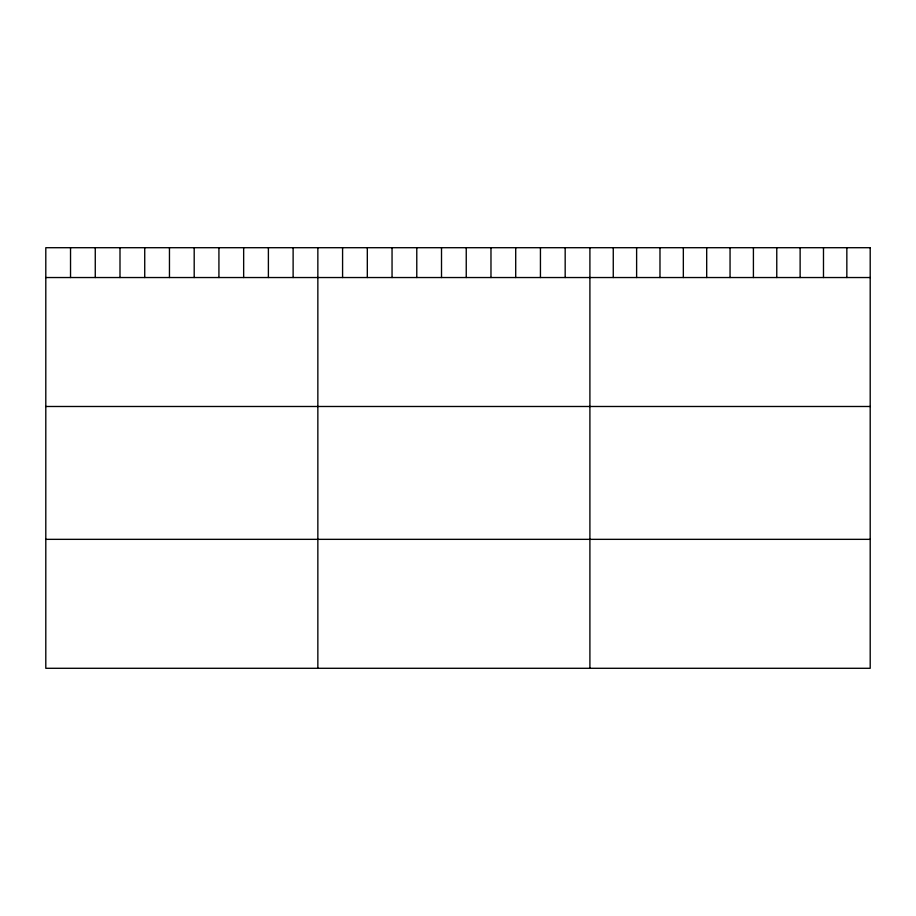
<?xml version="1.0" encoding="UTF-8"?>
<svg xmlns="http://www.w3.org/2000/svg" width="916" height="916" viewBox="0 0 916 916"><rect width="100%" height="100%" fill="white"/><g stroke="black" fill="none" stroke-linecap="round" stroke-linejoin="round"><path stroke-width="1.37" d="M45.8 277.537L870.2 277.537M45.8 406.486L870.2 406.486M45.8 539.341L870.2 539.341M846.842 247.709L846.842 277.537M823.484 247.709L823.484 277.537M800.126 247.709L800.126 277.537M776.768 247.709L776.768 277.537M753.41 247.709L753.41 277.537M730.052 247.709L730.052 277.537M706.694 247.709L706.694 277.537M683.336 247.709L683.336 277.537M659.978 247.709L659.978 277.537M636.62 247.709L636.62 277.537M613.262 247.709L613.262 277.537M589.904 247.709L589.904 668.291M565.172 247.709L565.172 277.537M540.44 247.709L540.44 277.537M515.708 247.709L515.708 277.537M490.976 247.709L490.976 277.537M466.244 247.709L466.244 277.537M441.512 247.709L441.512 277.537M416.78 247.709L416.78 277.537M392.048 247.709L392.048 277.537M367.316 247.709L367.316 277.537M342.584 247.709L342.584 277.537M317.852 247.709L317.852 668.291M293.12 247.709L293.12 277.537M268.388 247.709L268.388 277.537M243.656 247.709L243.656 277.537M218.924 247.709L218.924 277.537M194.192 247.709L194.192 277.537M169.46 247.709L169.46 277.537M144.728 247.709L144.728 277.537M119.996 247.709L119.996 277.537M95.264 247.709L95.264 277.537M70.532 247.709L70.532 277.537M870.2 247.709L45.8 247.709L45.8 668.291L870.2 668.291L870.2 247.709"/></g></svg>
